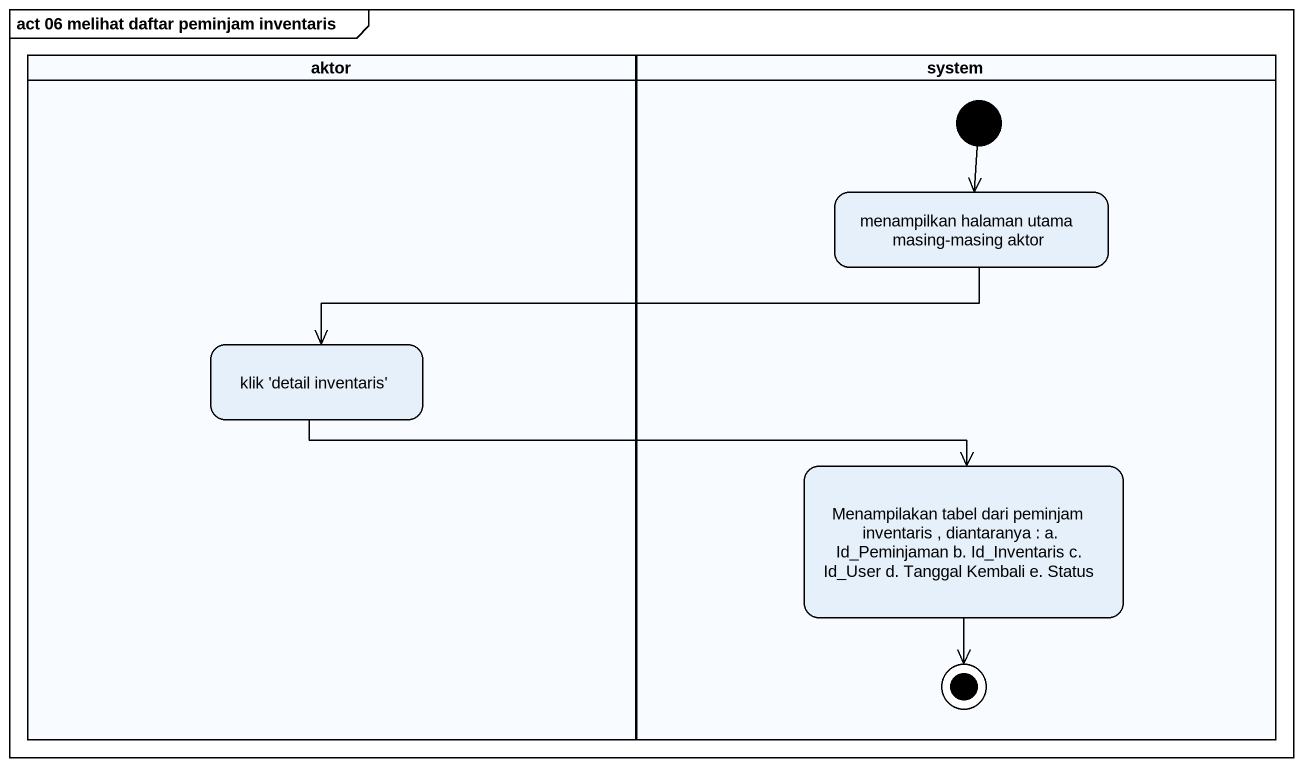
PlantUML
@startuml
mainframe act 06 melihat daftar peminjam inventaris
hide empty description
state aktor <<partition>> {
  state "klik 'detail inventaris'" as klik_detail_inventaris
}
state system <<partition>> {
  state "menampilkan halaman utama masing-masing aktor" as menampilkan_halaman_utama
  state "Menampilakan tabel dari peminjam inventaris , diantaranya : a. Id_Peminjaman b. Id_Inventaris c. Id_User d. Tanggal Kembali e. Status" as Menampilakan_tabel_dari
  [*] --> menampilkan_halaman_utama
  Menampilakan_tabel_dari --> [*]
}
menampilkan_halaman_utama -left-> klik_detail_inventaris
klik_detail_inventaris -right-> Menampilakan_tabel_dari
@enduml
